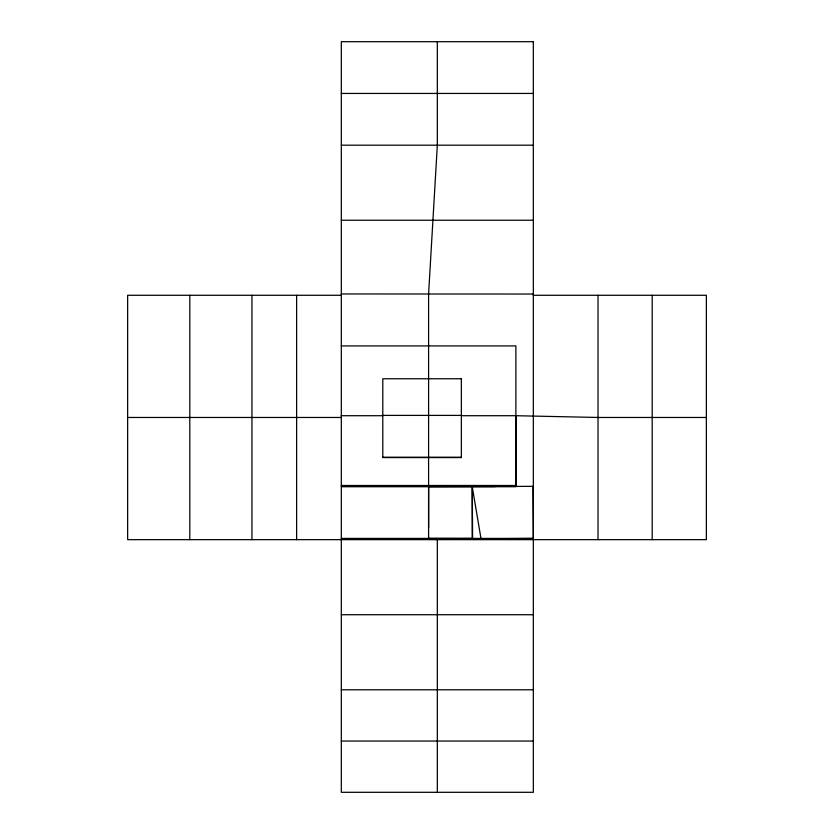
<?xml version="1.0" encoding="UTF-8"?>
<svg xmlns="http://www.w3.org/2000/svg" width="834" height="834" viewBox="0 0 834 834"><rect width="100%" height="100%" fill="white"/><g stroke="black" fill="none" stroke-linecap="round" stroke-linejoin="round"><path stroke-width="1.25" d="M437.329 792.3L437.329 539.661L428.593 538.389L428.624 486.733L495.344 486.566M461.348 415.707L515.871 415.707L515.871 486.43L532.978 486.316L533.333 538.42L472.597 538.827L472.242 487.682M341.314 93.439L533.333 93.439M341.314 145.189L533.333 145.189M341.314 220.239L533.333 220.239M341.314 293.964L533.333 294.037M341.314 295.278L127.644 295.278L127.644 539.661L706.356 539.661L706.356 295.278L533.333 295.278M341.314 345.922L515.871 345.922L515.871 486.733L341.314 486.733M382.796 415.395L461.348 415.395M341.314 415.707L382.796 415.707M127.644 417.469L341.314 417.469M706.356 417.469L598.02 417.469L515.871 415.707M382.796 457.261L461.348 457.261M341.314 485.482L515.871 485.482M341.314 538.42L533.333 538.42M341.314 614.731L533.333 614.731M341.314 689.791L533.333 689.791M341.314 741.051L533.333 741.051M428.593 538.389L472.211 538.42L472.242 486.754L480.968 538.42M652.188 295.278L652.188 539.661M598.02 295.278L598.02 539.661M437.329 41.7L437.329 145.189L428.593 293.964L428.593 527.588M296.633 295.278L296.633 539.661M251.941 295.278L251.941 539.661M189.798 295.278L189.798 539.661M533.333 41.7L341.314 41.7L341.314 792.3L533.333 792.3L533.333 41.7M461.348 378.761L382.796 378.761L382.796 457.574L461.348 457.574L461.348 378.761"/></g></svg>
